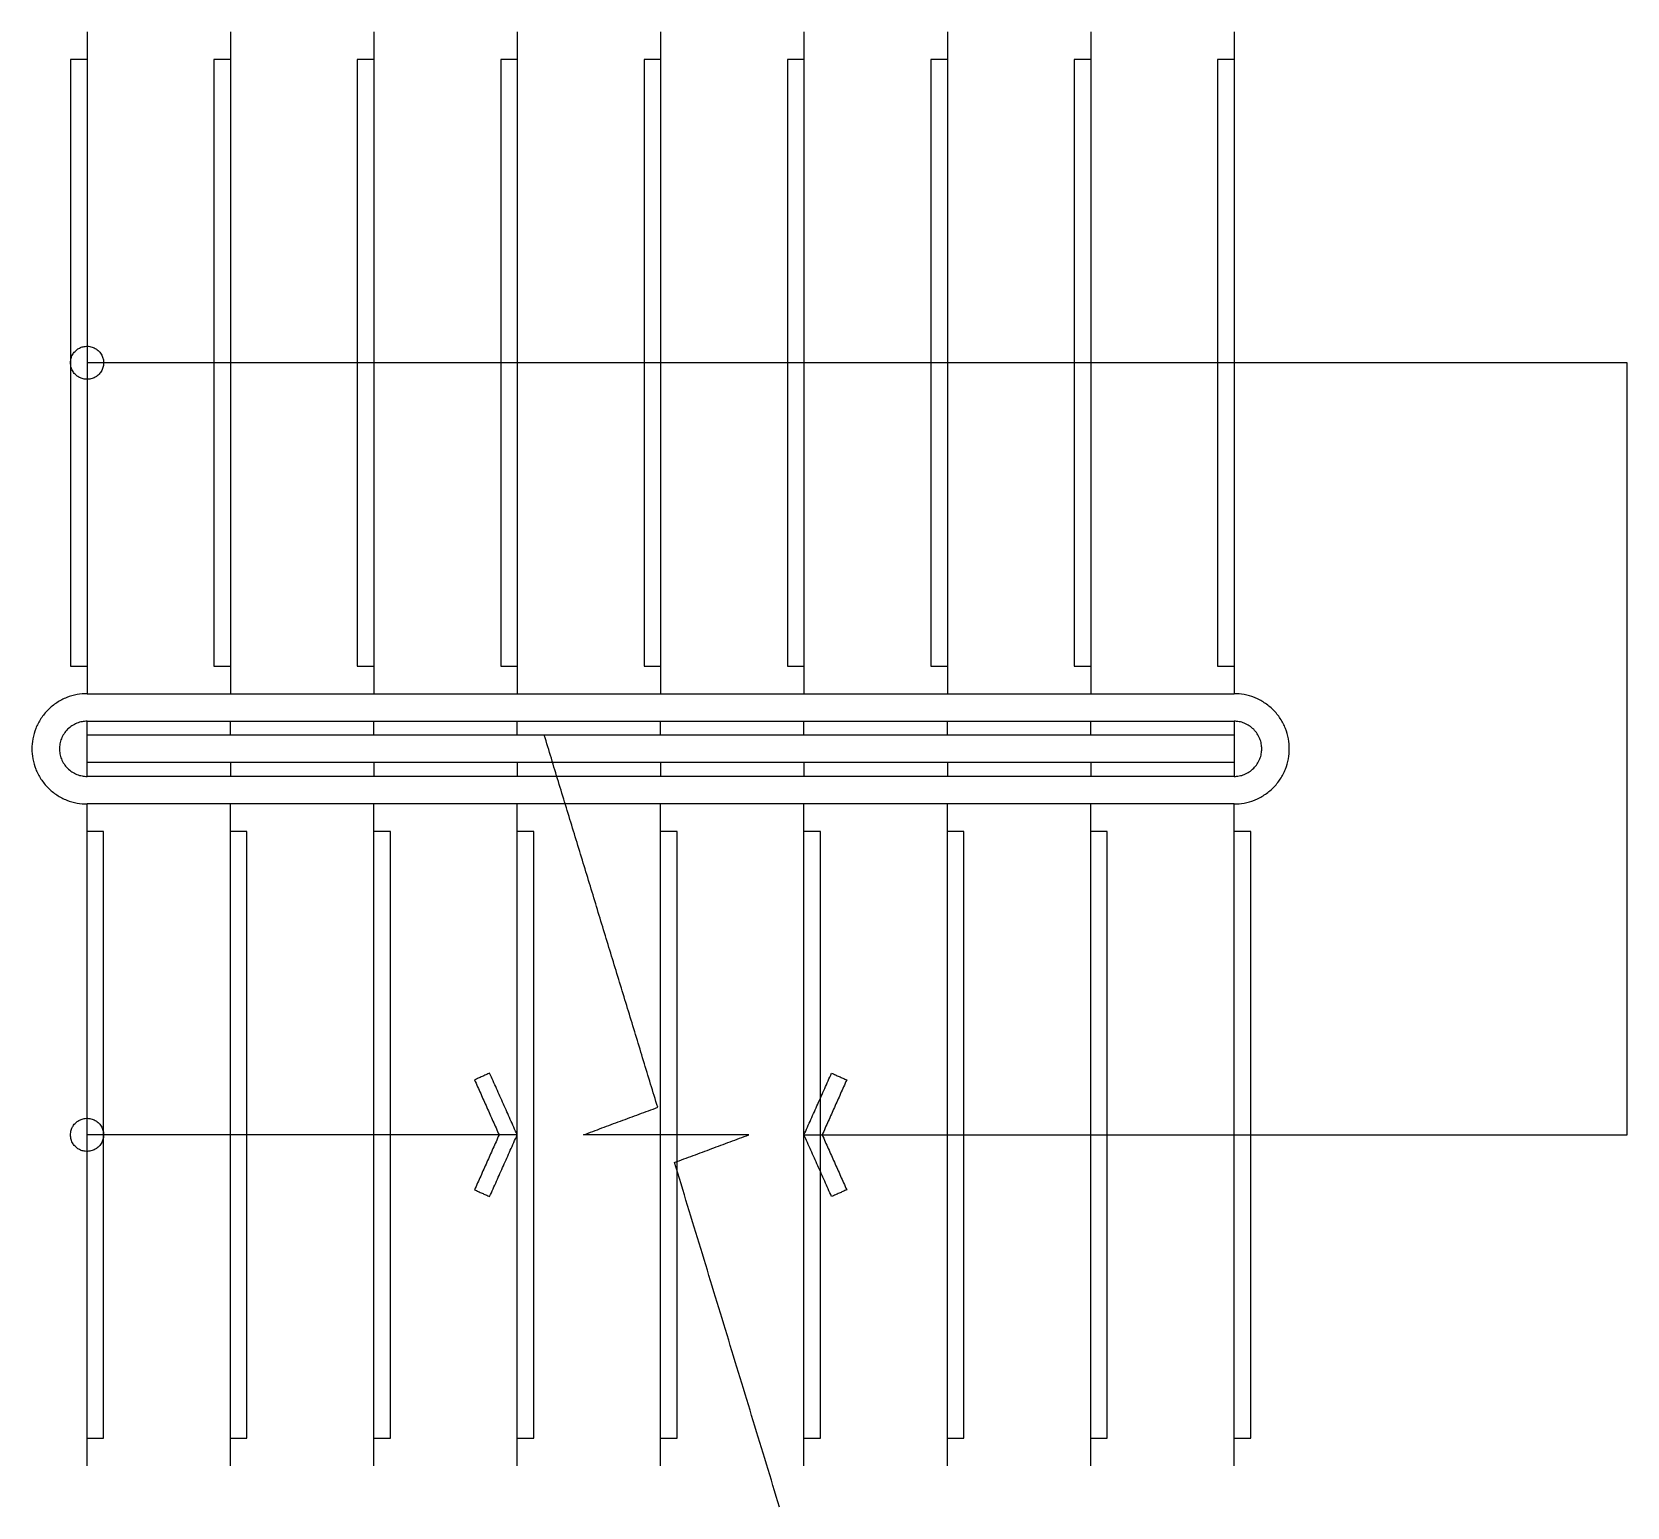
# Model space of a CAD drawing. Header units: millimetres. Extents: x -121354 to 132141, y -64344 to 350.
# Drawn here: x -21335 to -18443, y -12731 to -10056 of the extents above; entities that cross this region are included whole.
import ezdxf

# ---------------------------------------------------------------- set-up
doc = ezdxf.new("R2010")
doc.units = ezdxf.units.MM
doc.layers.add('Block_core_ê¸°ì¤€ì¸µê³„ë‹¨_261', color=7, linetype='CONTINUOUS')

msp = doc.modelspace()

# ---------------------------------------------------------------- linework, layer by layer
at = {"layer": 'Block_core_ê¸°ì¤€ì¸µê³„ë‹¨_261'}
for points in [[(-21235.1, -10055.6), (-21235.1, -11255.6)], [(-20975.1, -10055.6), (-20975.1, -11255.6)], [(-20715.1, -10055.6), (-20715.1, -11255.6)], [(-20455.1, -10055.6), (-20455.1, -11255.6)], [(-20195.1, -10055.6), (-20195.1, -11255.6)], [(-19935.1, -10055.6), (-19935.1, -11255.6)], [(-19675.1, -10055.6), (-19675.1, -11255.6)], [(-19415.1, -10055.6), (-19415.1, -11255.6)], [(-19155.1, -10055.6), (-19155.1, -11255.6)], [(-21235.1, -10105.6), (-21265.1, -10105.6)], [(-21265.1, -10105.6), (-21265.1, -11205.6)], [(-20975.1, -10105.6), (-21005.1, -10105.6)], [(-21005.1, -10105.6), (-21005.1, -11205.6)], [(-20715.1, -10105.6), (-20745.1, -10105.6)], [(-20745.1, -10105.6), (-20745.1, -11205.6)], [(-20455.1, -10105.6), (-20485.1, -10105.6)], [(-20485.1, -10105.6), (-20485.1, -11205.6)], [(-20195.1, -10105.6), (-20225.1, -10105.6)], [(-20225.1, -10105.6), (-20225.1, -11205.6)], [(-19935.1, -10105.6), (-19965.1, -10105.6)], [(-19965.1, -10105.6), (-19965.1, -11205.6)], [(-19675.1, -10105.6), (-19705.1, -10105.6)], [(-19705.1, -10105.6), (-19705.1, -11205.6)], [(-19415.1, -10105.6), (-19445.1, -10105.6)], [(-19445.1, -10105.6), (-19445.1, -11205.6)], [(-19155.1, -10105.6), (-19185.1, -10105.6)], [(-19185.1, -10105.6), (-19185.1, -11205.6)], [(-18442.6, -10655.6), (-21235.1, -10655.6)], [(-18442.6, -12055.6), (-18442.6, -10655.6)], [(-21265.1, -11205.6), (-21235.1, -11205.6)], [(-21005.1, -11205.6), (-20975.1, -11205.6)], [(-20745.1, -11205.6), (-20715.1, -11205.6)], [(-20485.1, -11205.6), (-20455.1, -11205.6)], [(-20225.1, -11205.6), (-20195.1, -11205.6)], [(-19965.1, -11205.6), (-19935.1, -11205.6)], [(-19705.1, -11205.6), (-19675.1, -11205.6)], [(-19445.1, -11205.6), (-19415.1, -11205.6)], [(-19185.1, -11205.6), (-19155.1, -11205.6)], [(-21235.1, -11255.6), (-19155.1, -11255.6)], [(-21235.1, -11405.6), (-21235.1, -11305.6)], [(-21235.1, -11305.6), (-19155.1, -11305.6)], [(-20975.1, -11330.6), (-20975.1, -11305.6)], [(-20715.1, -11330.6), (-20715.1, -11305.6)], [(-20455.1, -11330.6), (-20455.1, -11305.6)], [(-20195.1, -11330.6), (-20195.1, -11305.6)], [(-19935.1, -11330.6), (-19935.1, -11305.6)], [(-19675.1, -11330.6), (-19675.1, -11305.6)], [(-19415.1, -11330.6), (-19415.1, -11305.6)], [(-19155.1, -11305.6), (-19155.1, -11405.6)], [(-19155.1, -11330.6), (-21235.1, -11330.6)], [(-20200.3, -12005.6), (-20406.1, -11330.6)], [(-19155.1, -11380.6), (-21235.1, -11380.6)], [(-20975.1, -11380.6), (-20975.1, -11405.6)], [(-20715.1, -11380.6), (-20715.1, -11405.6)], [(-20455.1, -11380.6), (-20455.1, -11405.6)], [(-20195.1, -11380.6), (-20195.1, -11405.6)], [(-19935.1, -11380.6), (-19935.1, -11405.6)], [(-19675.1, -11380.6), (-19675.1, -11405.6)], [(-19415.1, -11380.6), (-19415.1, -11405.6)], [(-19155.1, -11405.6), (-21235.1, -11405.6)], [(-19155.1, -11455.6), (-21235.1, -11455.6)], [(-21235.1, -12655.6), (-21235.1, -11455.6)], [(-20975.1, -12655.6), (-20975.1, -11455.6)], [(-20715.1, -12655.6), (-20715.1, -11455.6)], [(-20455.1, -12655.6), (-20455.1, -11455.6)], [(-20195.1, -12655.6), (-20195.1, -11455.6)], [(-19935.1, -12655.6), (-19935.1, -11455.6)], [(-19675.1, -12655.6), (-19675.1, -11455.6)], [(-19415.1, -12655.6), (-19415.1, -11455.6)], [(-19155.1, -12655.6), (-19155.1, -11455.6)], [(-21205.1, -11505.6), (-21235.1, -11505.6)], [(-21205.1, -12605.6), (-21205.1, -11505.6)], [(-20945.1, -11505.6), (-20975.1, -11505.6)], [(-20945.1, -12605.6), (-20945.1, -11505.6)], [(-20685.1, -11505.6), (-20715.1, -11505.6)], [(-20685.1, -12605.6), (-20685.1, -11505.6)], [(-20425.1, -11505.6), (-20455.1, -11505.6)], [(-20425.1, -12605.6), (-20425.1, -11505.6)], [(-20165.1, -11505.6), (-20195.1, -11505.6)], [(-20165.1, -12605.6), (-20165.1, -11505.6)], [(-19905.1, -11505.6), (-19935.1, -11505.6)], [(-19905.1, -12605.6), (-19905.1, -11505.6)], [(-19645.1, -11505.6), (-19675.1, -11505.6)], [(-19645.1, -12605.6), (-19645.1, -11505.6)], [(-19385.1, -11505.6), (-19415.1, -11505.6)], [(-19385.1, -12605.6), (-19385.1, -11505.6)], [(-19125.1, -11505.6), (-19155.1, -11505.6)], [(-19125.1, -12605.6), (-19125.1, -11505.6)], [(-20505.1, -11943.7), (-20532.5, -11955.9)], [(-20455.1, -12055.6), (-20505.1, -11943.7)], [(-19935.1, -12055.6), (-19885.1, -11943.7)], [(-19885.1, -11943.7), (-19857.7, -11955.9)], [(-20532.5, -11955.9), (-20488, -12055.6)], [(-19857.7, -11955.9), (-19902.2, -12055.6)], [(-20335.1, -12055.6), (-20200.3, -12005.6)], [(-20455.1, -12055.6), (-21235.1, -12055.6)], [(-20488, -12055.6), (-20532.5, -12155.2)], [(-20505.1, -12167.5), (-20455.1, -12055.6)], [(-20035.1, -12055.6), (-20335.1, -12055.6)], [(-20169.9, -12105.6), (-20035.1, -12055.6)], [(-19935.1, -12055.6), (-18442.6, -12055.6)], [(-19885.1, -12167.5), (-19935.1, -12055.6)], [(-19902.2, -12055.6), (-19857.7, -12155.2)], [(-19979.4, -12730.6), (-20169.9, -12105.6)], [(-20532.5, -12155.2), (-20505.1, -12167.5)], [(-19857.7, -12155.2), (-19885.1, -12167.5)], [(-21235.1, -12605.6), (-21205.1, -12605.6)], [(-20975.1, -12605.6), (-20945.1, -12605.6)], [(-20715.1, -12605.6), (-20685.1, -12605.6)], [(-20455.1, -12605.6), (-20425.1, -12605.6)], [(-20195.1, -12605.6), (-20165.1, -12605.6)], [(-19935.1, -12605.6), (-19905.1, -12605.6)], [(-19675.1, -12605.6), (-19645.1, -12605.6)], [(-19415.1, -12605.6), (-19385.1, -12605.6)], [(-19155.1, -12605.6), (-19125.1, -12605.6)]]:
    msp.add_open_spline(points, degree=1, dxfattribs=at)
for points, knots in [([(-21205.1, -10655.6), (-21205.1, -10653.4), (-21205.3, -10651.1), (-21205.9, -10648.7), (-21206.4, -10646.4), (-21207.3, -10643.9), (-21208.6, -10641.6), (-21209.8, -10639.2), (-21211.4, -10636.9), (-21213.4, -10634.9), (-21215.3, -10632.8), (-21217.6, -10631), (-21220.1, -10629.6), (-21222.6, -10628.1), (-21225.3, -10627.1), (-21228.1, -10626.4), (-21230.8, -10625.7), (-21233.6, -10625.5), (-21236.3, -10625.6), (-21238.9, -10625.7), (-21241.5, -10626.2), (-21243.8, -10626.9), (-21246.1, -10627.6), (-21248.2, -10628.5), (-21250.1, -10629.6), (-21252, -10630.7), (-21253.9, -10632), (-21255.6, -10633.7), (-21257.4, -10635.4), (-21259.1, -10637.3), (-21260.5, -10639.6), (-21261.9, -10641.8), (-21263.1, -10644.4), (-21263.9, -10647.1), (-21264.7, -10649.8), (-21265.1, -10652.7), (-21265.1, -10655.6), (-21265.1, -10658.5), (-21264.7, -10661.3), (-21263.9, -10664.1), (-21263.1, -10666.8), (-21261.9, -10669.3), (-21260.5, -10671.6), (-21259.1, -10673.8), (-21257.4, -10675.8), (-21255.6, -10677.4), (-21253.9, -10679.1), (-21252, -10680.5), (-21250.1, -10681.6), (-21248.2, -10682.6), (-21246.1, -10683.6), (-21243.8, -10684.3), (-21241.5, -10685), (-21238.9, -10685.4), (-21236.3, -10685.5), (-21233.6, -10685.7), (-21230.8, -10685.4), (-21228.1, -10684.7), (-21225.3, -10684.1), (-21222.6, -10683), (-21220.1, -10681.6), (-21217.6, -10680.1), (-21215.3, -10678.3), (-21213.4, -10676.2), (-21211.4, -10674.2), (-21209.8, -10671.9), (-21208.6, -10669.6), (-21207.3, -10667.2), (-21206.4, -10664.8), (-21205.9, -10662.4), (-21205.3, -10660), (-21205.1, -10657.7), (-21205.1, -10655.6)], [0, 0, 0, 0, 0.261799, 0.261799, 0.261799, 0.523599, 0.523599, 0.523599, 0.785398, 0.785398, 0.785398, 1.047198, 1.047198, 1.047198, 1.308997, 1.308997, 1.308997, 1.570796, 1.570796, 1.570796, 1.832596, 1.832596, 1.832596, 2.094395, 2.094395, 2.094395, 2.356194, 2.356194, 2.356194, 2.617994, 2.617994, 2.617994, 2.879793, 2.879793, 2.879793, 3.141593, 3.141593, 3.141593, 3.403392, 3.403392, 3.403392, 3.665191, 3.665191, 3.665191, 3.926991, 3.926991, 3.926991, 4.18879, 4.18879, 4.18879, 4.45059, 4.45059, 4.45059, 4.712389, 4.712389, 4.712389, 4.974188, 4.974188, 4.974188, 5.235988, 5.235988, 5.235988, 5.497787, 5.497787, 5.497787, 5.759587, 5.759587, 5.759587, 6.021386, 6.021386, 6.021386, 6.283185, 6.283185, 6.283185, 6.283185]), ([(-21235.1, -11255.6), (-21241, -11255.6), (-21247.1, -11256.1), (-21253.3, -11257.2), (-21259.5, -11258.4), (-21265.8, -11260.2), (-21271.9, -11262.6), (-21278.1, -11265), (-21284.1, -11268.1), (-21289.8, -11271.9), (-21295.5, -11275.6), (-21300.9, -11280), (-21305.8, -11284.9), (-21310.7, -11289.7), (-21315.1, -11295.1), (-21318.8, -11300.8), (-21322.5, -11306.6), (-21325.6, -11312.6), (-21328.1, -11318.8), (-21330.5, -11324.9), (-21332.3, -11331.2), (-21333.4, -11337.4), (-21334.6, -11343.6), (-21335.1, -11349.7), (-21335.1, -11355.6), (-21335.1, -11361.5), (-21334.6, -11367.6), (-21333.4, -11373.8), (-21332.3, -11380), (-21330.5, -11386.2), (-21328.1, -11392.4), (-21325.6, -11398.5), (-21322.5, -11404.6), (-21318.8, -11410.3), (-21315.1, -11416), (-21310.7, -11421.4), (-21305.8, -11426.3), (-21300.9, -11431.2), (-21295.5, -11435.5), (-21289.8, -11439.3), (-21284.1, -11443), (-21278.1, -11446.1), (-21271.9, -11448.5), (-21265.8, -11451), (-21259.5, -11452.8), (-21253.3, -11453.9), (-21247.1, -11455), (-21241, -11455.6), (-21235.1, -11455.6)], [1.570796, 1.570796, 1.570796, 1.570796, 1.767146, 1.767146, 1.767146, 1.963495, 1.963495, 1.963495, 2.159845, 2.159845, 2.159845, 2.356194, 2.356194, 2.356194, 2.552544, 2.552544, 2.552544, 2.748894, 2.748894, 2.748894, 2.945243, 2.945243, 2.945243, 3.141593, 3.141593, 3.141593, 3.337942, 3.337942, 3.337942, 3.534292, 3.534292, 3.534292, 3.730641, 3.730641, 3.730641, 3.926991, 3.926991, 3.926991, 4.12334, 4.12334, 4.12334, 4.31969, 4.31969, 4.31969, 4.516039, 4.516039, 4.516039, 4.712389, 4.712389, 4.712389, 4.712389]), ([(-19155.1, -11455.6), (-19149.2, -11455.6), (-19143.1, -11455), (-19136.9, -11453.9), (-19130.7, -11452.8), (-19124.4, -11451), (-19118.3, -11448.5), (-19112.1, -11446.1), (-19106.1, -11443), (-19100.4, -11439.3), (-19094.7, -11435.5), (-19089.3, -11431.2), (-19084.4, -11426.3), (-19079.5, -11421.4), (-19075.1, -11416), (-19071.4, -11410.3), (-19067.7, -11404.6), (-19064.6, -11398.5), (-19062.1, -11392.4), (-19059.7, -11386.2), (-19057.9, -11380), (-19056.8, -11373.8), (-19055.6, -11367.6), (-19055.1, -11361.5), (-19055.1, -11355.6), (-19055.1, -11349.7), (-19055.6, -11343.6), (-19056.8, -11337.4), (-19057.9, -11331.2), (-19059.7, -11324.9), (-19062.1, -11318.8), (-19064.6, -11312.6), (-19067.7, -11306.6), (-19071.4, -11300.8), (-19075.1, -11295.1), (-19079.5, -11289.7), (-19084.4, -11284.9), (-19089.3, -11280), (-19094.7, -11275.6), (-19100.4, -11271.9), (-19106.1, -11268.1), (-19112.1, -11265), (-19118.3, -11262.6), (-19124.4, -11260.2), (-19130.7, -11258.4), (-19136.9, -11257.2), (-19143.1, -11256.1), (-19149.2, -11255.6), (-19155.1, -11255.6)], [4.712389, 4.712389, 4.712389, 4.712389, 4.908739, 4.908739, 4.908739, 5.105088, 5.105088, 5.105088, 5.301438, 5.301438, 5.301438, 5.497787, 5.497787, 5.497787, 5.694137, 5.694137, 5.694137, 5.890486, 5.890486, 5.890486, 6.086836, 6.086836, 6.086836, 6.283185, 6.283185, 6.283185, 6.479535, 6.479535, 6.479535, 6.675884, 6.675884, 6.675884, 6.872234, 6.872234, 6.872234, 7.068583, 7.068583, 7.068583, 7.264933, 7.264933, 7.264933, 7.461283, 7.461283, 7.461283, 7.657632, 7.657632, 7.657632, 7.853982, 7.853982, 7.853982, 7.853982]), ([(-21235.1, -11305.6), (-21238, -11305.6), (-21241.1, -11305.8), (-21244.2, -11306.4), (-21247.3, -11307), (-21250.4, -11307.9), (-21253.5, -11309.1), (-21256.6, -11310.3), (-21259.6, -11311.9), (-21262.5, -11313.7), (-21265.3, -11315.6), (-21268, -11317.8), (-21270.5, -11320.2), (-21272.9, -11322.7), (-21275.1, -11325.4), (-21276.9, -11328.2), (-21278.8, -11331.1), (-21280.4, -11334.1), (-21281.6, -11337.2), (-21282.8, -11340.2), (-21283.7, -11343.4), (-21284.3, -11346.5), (-21284.8, -11349.6), (-21285.1, -11352.6), (-21285.1, -11355.6), (-21285.1, -11358.5), (-21284.8, -11361.6), (-21284.3, -11364.7), (-21283.7, -11367.8), (-21282.8, -11370.9), (-21281.6, -11374), (-21280.4, -11377.1), (-21278.8, -11380.1), (-21276.9, -11382.9), (-21275.1, -11385.8), (-21272.9, -11388.5), (-21270.5, -11390.9), (-21268, -11393.4), (-21265.3, -11395.6), (-21262.5, -11397.4), (-21259.6, -11399.3), (-21256.6, -11400.8), (-21253.5, -11402.1), (-21250.4, -11403.3), (-21247.3, -11404.2), (-21244.2, -11404.7), (-21241.1, -11405.3), (-21238, -11405.6), (-21235.1, -11405.6)], [1.570796, 1.570796, 1.570796, 1.570796, 1.767146, 1.767146, 1.767146, 1.963495, 1.963495, 1.963495, 2.159845, 2.159845, 2.159845, 2.356194, 2.356194, 2.356194, 2.552544, 2.552544, 2.552544, 2.748894, 2.748894, 2.748894, 2.945243, 2.945243, 2.945243, 3.141593, 3.141593, 3.141593, 3.337942, 3.337942, 3.337942, 3.534292, 3.534292, 3.534292, 3.730641, 3.730641, 3.730641, 3.926991, 3.926991, 3.926991, 4.12334, 4.12334, 4.12334, 4.31969, 4.31969, 4.31969, 4.516039, 4.516039, 4.516039, 4.712389, 4.712389, 4.712389, 4.712389]), ([(-19155.1, -11405.6), (-19152.2, -11405.6), (-19149.1, -11405.3), (-19146, -11404.7), (-19142.9, -11404.2), (-19139.8, -11403.3), (-19136.7, -11402.1), (-19133.6, -11400.8), (-19130.6, -11399.3), (-19127.7, -11397.4), (-19124.9, -11395.6), (-19122.2, -11393.4), (-19119.7, -11390.9), (-19117.3, -11388.5), (-19115.1, -11385.8), (-19113.3, -11382.9), (-19111.4, -11380.1), (-19109.8, -11377.1), (-19108.6, -11374), (-19107.4, -11370.9), (-19106.5, -11367.8), (-19105.9, -11364.7), (-19105.4, -11361.6), (-19105.1, -11358.5), (-19105.1, -11355.6), (-19105.1, -11352.6), (-19105.4, -11349.6), (-19105.9, -11346.5), (-19106.5, -11343.4), (-19107.4, -11340.2), (-19108.6, -11337.2), (-19109.8, -11334.1), (-19111.4, -11331.1), (-19113.3, -11328.2), (-19115.1, -11325.4), (-19117.3, -11322.7), (-19119.7, -11320.2), (-19122.2, -11317.8), (-19124.9, -11315.6), (-19127.7, -11313.7), (-19130.6, -11311.9), (-19133.6, -11310.3), (-19136.7, -11309.1), (-19139.8, -11307.9), (-19142.9, -11307), (-19146, -11306.4), (-19149.1, -11305.8), (-19152.2, -11305.6), (-19155.1, -11305.6)], [4.712389, 4.712389, 4.712389, 4.712389, 4.908739, 4.908739, 4.908739, 5.105088, 5.105088, 5.105088, 5.301438, 5.301438, 5.301438, 5.497787, 5.497787, 5.497787, 5.694137, 5.694137, 5.694137, 5.890486, 5.890486, 5.890486, 6.086836, 6.086836, 6.086836, 6.283185, 6.283185, 6.283185, 6.479535, 6.479535, 6.479535, 6.675884, 6.675884, 6.675884, 6.872234, 6.872234, 6.872234, 7.068583, 7.068583, 7.068583, 7.264933, 7.264933, 7.264933, 7.461283, 7.461283, 7.461283, 7.657632, 7.657632, 7.657632, 7.853982, 7.853982, 7.853982, 7.853982]), ([(-21205.1, -12055.6), (-21205.1, -12053.4), (-21205.3, -12051.1), (-21205.9, -12048.7), (-21206.4, -12046.4), (-21207.3, -12043.9), (-21208.6, -12041.6), (-21209.8, -12039.2), (-21211.4, -12036.9), (-21213.4, -12034.9), (-21215.3, -12032.8), (-21217.6, -12031), (-21220.1, -12029.6), (-21222.6, -12028.1), (-21225.3, -12027.1), (-21228.1, -12026.4), (-21230.8, -12025.7), (-21233.6, -12025.5), (-21236.3, -12025.6), (-21238.9, -12025.7), (-21241.5, -12026.2), (-21243.8, -12026.9), (-21246.1, -12027.6), (-21248.2, -12028.5), (-21250.1, -12029.6), (-21252, -12030.7), (-21253.9, -12032), (-21255.6, -12033.7), (-21257.4, -12035.4), (-21259.1, -12037.3), (-21260.5, -12039.6), (-21261.9, -12041.8), (-21263.1, -12044.4), (-21263.9, -12047.1), (-21264.7, -12049.8), (-21265.1, -12052.7), (-21265.1, -12055.6), (-21265.1, -12058.5), (-21264.7, -12061.3), (-21263.9, -12064.1), (-21263.1, -12066.8), (-21261.9, -12069.3), (-21260.5, -12071.6), (-21259.1, -12073.8), (-21257.4, -12075.8), (-21255.6, -12077.4), (-21253.9, -12079.1), (-21252, -12080.5), (-21250.1, -12081.6), (-21248.2, -12082.6), (-21246.1, -12083.6), (-21243.8, -12084.3), (-21241.5, -12085), (-21238.9, -12085.4), (-21236.3, -12085.5), (-21233.6, -12085.7), (-21230.8, -12085.4), (-21228.1, -12084.7), (-21225.3, -12084.1), (-21222.6, -12083), (-21220.1, -12081.6), (-21217.6, -12080.1), (-21215.3, -12078.3), (-21213.4, -12076.2), (-21211.4, -12074.2), (-21209.8, -12071.9), (-21208.6, -12069.6), (-21207.3, -12067.2), (-21206.4, -12064.8), (-21205.9, -12062.4), (-21205.3, -12060), (-21205.1, -12057.7), (-21205.1, -12055.6)], [0, 0, 0, 0, 0.261799, 0.261799, 0.261799, 0.523599, 0.523599, 0.523599, 0.785398, 0.785398, 0.785398, 1.047198, 1.047198, 1.047198, 1.308997, 1.308997, 1.308997, 1.570796, 1.570796, 1.570796, 1.832596, 1.832596, 1.832596, 2.094395, 2.094395, 2.094395, 2.356194, 2.356194, 2.356194, 2.617994, 2.617994, 2.617994, 2.879793, 2.879793, 2.879793, 3.141593, 3.141593, 3.141593, 3.403392, 3.403392, 3.403392, 3.665191, 3.665191, 3.665191, 3.926991, 3.926991, 3.926991, 4.18879, 4.18879, 4.18879, 4.45059, 4.45059, 4.45059, 4.712389, 4.712389, 4.712389, 4.974188, 4.974188, 4.974188, 5.235988, 5.235988, 5.235988, 5.497787, 5.497787, 5.497787, 5.759587, 5.759587, 5.759587, 6.021386, 6.021386, 6.021386, 6.283185, 6.283185, 6.283185, 6.283185])]:
    msp.add_open_spline(points, degree=3, knots=knots, dxfattribs=at)

doc.saveas('drawing.dxf')
